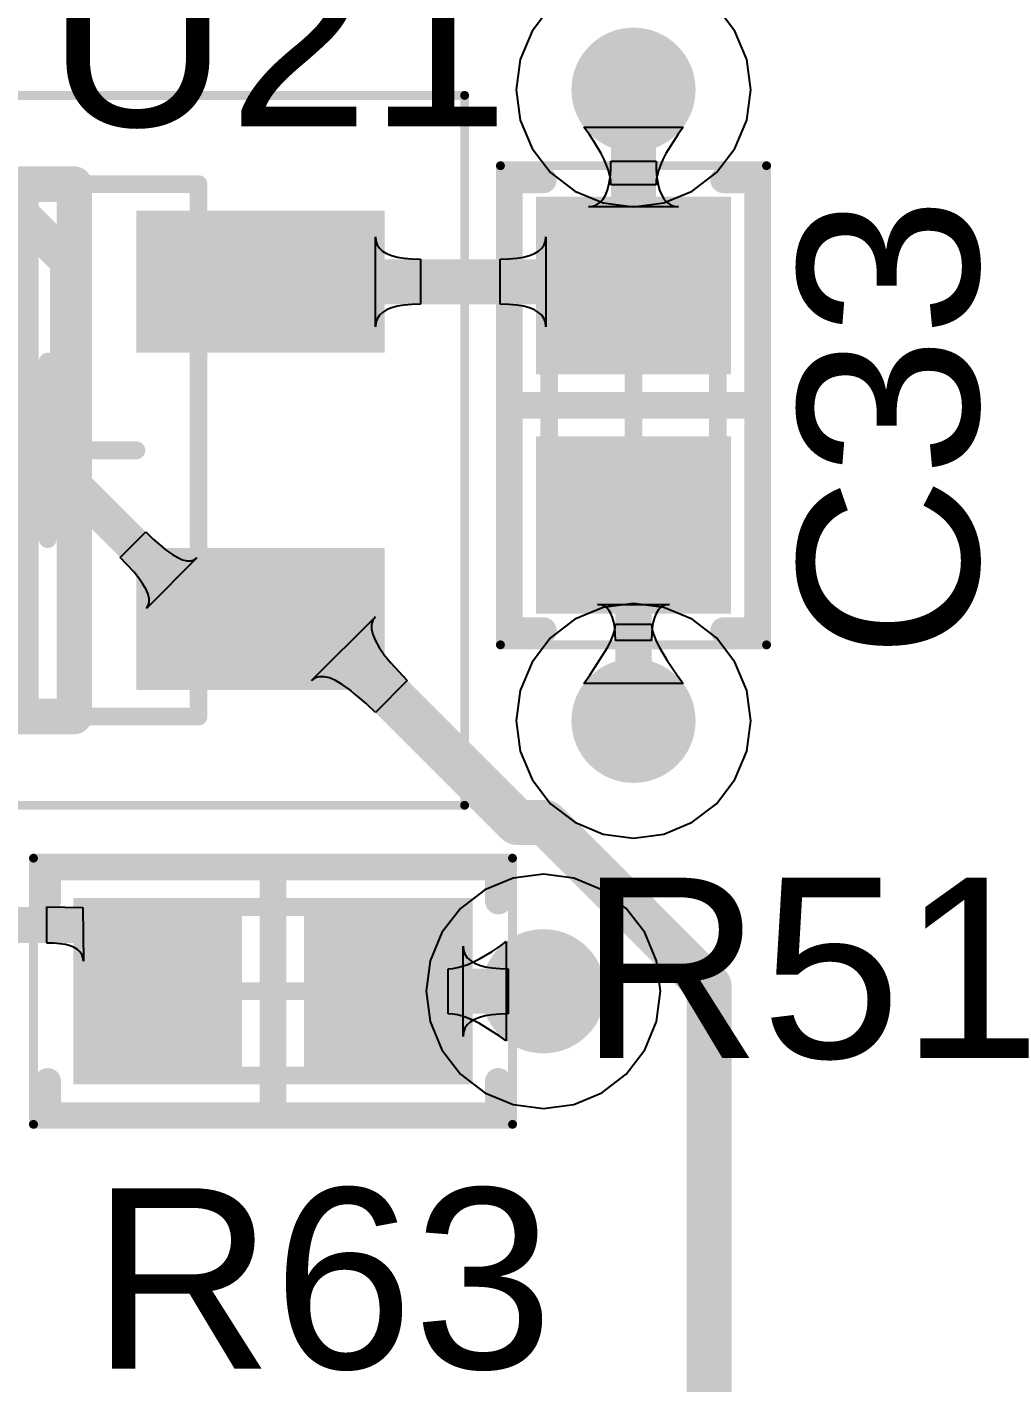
# Model space of a CAD drawing. Header units: inches. Extents: x -0.01 to 3.94, y -0.06 to 4.68.
# Drawn here: x 2.5054 to 2.7222, y 3.3531 to 3.6539 of the extents above; entities that cross this region are included whole.
import ezdxf

# ---------------------------------------------------------------- set-up
doc = ezdxf.new("R2010")
doc.units = ezdxf.units.IN
doc.header["$MEASUREMENT"] = 0
for name, color, linetype in [('Bottom Layer', 5, 'Continuous'), ('Int1 -GND)', 16, 'Continuous'), ('Int2 -PWR)', 76, 'Continuous'), ('Top 3D Body', 56, 'Continuous'), ('Top Courtyard', 56, 'Continuous'), ('Top Layer', 1, 'Continuous'), ('Top Overlay', 2, 'Continuous'), ('Top Paste', 8, 'Continuous'), ('Top Solder', 216, 'Continuous'), ('Via Holes', 16, 'Continuous')]:
    doc.layers.add(name, color=color, linetype=linetype)
doc.styles.add('Arial', font='', dxfattribs={"height": 0.2})
doc.styles.get('Arial').set_extended_font_data('Arial')

# ---------------------------------------------------------------- blocks, each defined once
blk = doc.blocks.new('A3DDA0BC_073E_4B18_9613_F713A7EC1E27_443')
at = {"layer": 'Top Layer'}
for points in [[(-0.07283465, 0.02362255), (-0.07283465, 0.05118165), (-0.02165355, 0.05118165), (-0.02165355, 0.02362255)], [(0.02165335, 0.02362255), (0.02165335, 0.05118165), (0.07283445, 0.05118165), (0.07283445, 0.02362255)], [(-0.07283465, -0.01377945), (-0.07283465, 0.01377965), (-0.02165355, 0.01377965), (-0.02165355, -0.01377945)], [(-0.07283465, -0.05118145), (-0.07283465, -0.02362235), (-0.02165355, -0.02362235), (-0.02165355, -0.05118145)], [(0.02165335, -0.05118145), (0.02165335, -0.02362235), (0.07283445, -0.02362235), (0.07283445, -0.05118145)]]:
    blk.add_hatch(color=1, dxfattribs=at).paths.add_polyline_path(points)
at = {"layer": 'Top Paste'}
for points in [[(-0.07283465, 0.02362255), (-0.07283465, 0.05118165), (-0.02165355, 0.05118165), (-0.02165355, 0.02362255)], [(0.02165335, 0.02362255), (0.02165335, 0.05118165), (0.07283445, 0.05118165), (0.07283445, 0.02362255)], [(-0.07283465, -0.01377945), (-0.07283465, 0.01377965), (-0.02165355, 0.01377965), (-0.02165355, -0.01377945)], [(-0.07283465, -0.05118145), (-0.07283465, -0.02362235), (-0.02165355, -0.02362235), (-0.02165355, -0.05118145)], [(0.02165335, -0.05118145), (0.02165335, -0.02362235), (0.07283445, -0.02362235), (0.07283445, -0.05118145)]]:
    blk.add_hatch(color=8, dxfattribs=at).paths.add_polyline_path(points)
at = {"layer": 'Top Solder'}
for points in [[(-0.07480315, 0.02165405), (-0.07480315, 0.05315015), (-0.01968505, 0.05315015), (-0.01968505, 0.02165405)], [(0.01968485, 0.02165405), (0.01968485, 0.05315015), (0.07480295, 0.05315015), (0.07480295, 0.02165405)], [(-0.07480315, -0.01574795), (-0.07480315, 0.01574815), (-0.01968505, 0.01574815), (-0.01968505, -0.01574795)], [(-0.07480315, -0.05314995), (-0.07480315, -0.02165385), (-0.01968505, -0.02165385), (-0.01968505, -0.05314995)], [(0.01968485, -0.05314995), (0.01968485, -0.02165385), (0.07480295, -0.02165385), (0.07480295, -0.05314995)]]:
    blk.add_hatch(color=216, dxfattribs=at).paths.add_polyline_path(points)
at = {"layer": 'Top 3D Body'}
for points in [[(-0.0334641, -0.0590559, 0.003937, 0.003937, 0), (-0.0334641, 0.0590561, 0.003937, 0.003937, 0)], [(-0.0334641, 0.0590561, 0.003937, 0.003937, 0), (0.0334639, 0.0590561, 0.003937, 0.003937, 0)], [(0.0334639, -0.0590559, 0.003937, 0.003937, 0), (0.0334639, 0.0590561, 0.003937, 0.003937, 0)], [(-0.0334641, -0.0590559, 0.003937, 0.003937, 0), (0.0334639, -0.0590559, 0.003937, 0.003937, 0)]]:
    blk.add_lwpolyline(points, format="xyseb", dxfattribs=at)
for points in [[(-0.0344483, 0.0590561, 0.0019685, 0.0019685, 1), (-0.0324799, 0.0590561, 0.0019685, 0.0019685, 1)], [(-0.0344483, 0.0590561, 0.0019685, 0.0019685, 1), (-0.0324799, 0.0590561, 0.0019685, 0.0019685, 1)], [(0.0324797, 0.0590561, 0.0019685, 0.0019685, 1), (0.0344481, 0.0590561, 0.0019685, 0.0019685, 1)], [(0.0324797, 0.0590561, 0.0019685, 0.0019685, 1), (0.0344481, 0.0590561, 0.0019685, 0.0019685, 1)], [(-0.0344483, -0.0590559, 0.0019685, 0.0019685, 1), (-0.0324799, -0.0590559, 0.0019685, 0.0019685, 1)], [(-0.0344483, -0.0590559, 0.0019685, 0.0019685, 1), (-0.0324799, -0.0590559, 0.0019685, 0.0019685, 1)], [(0.0324797, -0.0590559, 0.0019685, 0.0019685, 1), (0.0344481, -0.0590559, 0.0019685, 0.0019685, 1)], [(0.0324797, -0.0590559, 0.0019685, 0.0019685, 1), (0.0344481, -0.0590559, 0.0019685, 0.0019685, 1)]]:
    blk.add_lwpolyline(points, format="xyseb", close=True, dxfattribs=at)
at = {"layer": 'Top Courtyard'}
for points in [[(-0.0925201, -0.0787399, 0.0019685, 0.0019685, 0), (-0.0925201, 0.0787401, 0.0019685, 0.0019685, 0)], [(-0.0925201, 0.0787401, 0.0019685, 0.0019685, 0), (0.0925199, 0.0787401, 0.0019685, 0.0019685, 0)], [(0.0925199, -0.0787399, 0.0019685, 0.0019685, 0), (0.0925199, 0.0787401, 0.0019685, 0.0019685, 0)], [(-1e-07, -0.0196859, 0.003937, 0.003937, 0), (-1e-07, 0.0196861, 0.003937, 0.003937, 0)], [(-0.0196841, 1e-07, 0.003937, 0.003937, 0), (0.0196859, 1e-07, 0.003937, 0.003937, 0)], [(-0.0925201, -0.0787399, 0.0019685, 0.0019685, 0), (0.0925199, -0.0787399, 0.0019685, 0.0019685, 0)]]:
    blk.add_lwpolyline(points, format="xyseb", dxfattribs=at)
for points in [[(-0.0930122, 0.0787401, 0.0009842, 0.0009842, 1), (-0.092028, 0.0787401, 0.0009842, 0.0009842, 1)], [(-0.0930122, 0.0787401, 0.0009842, 0.0009842, 1), (-0.092028, 0.0787401, 0.0009842, 0.0009842, 1)], [(0.0920278, 0.0787401, 0.0009842, 0.0009842, 1), (0.093012, 0.0787401, 0.0009842, 0.0009842, 1)], [(0.0920278, 0.0787401, 0.0009842, 0.0009842, 1), (0.093012, 0.0787401, 0.0009842, 0.0009842, 1)], [(-0.0009843, 0.0196861, 0.0019685, 0.0019685, 1), (0.0009841, 0.0196861, 0.0019685, 0.0019685, 1)], [(-0.0206683, 1e-07, 0.0019685, 0.0019685, 1), (-0.0186999, 1e-07, 0.0019685, 0.0019685, 1)], [(0.0187017, 1e-07, 0.0019685, 0.0019685, 1), (0.0206701, 1e-07, 0.0019685, 0.0019685, 1)], [(-0.0009843, -0.0196859, 0.0019685, 0.0019685, 1), (0.0009841, -0.0196859, 0.0019685, 0.0019685, 1)], [(-0.0930122, -0.0787399, 0.0009842, 0.0009842, 1), (-0.092028, -0.0787399, 0.0009842, 0.0009842, 1)], [(-0.0930122, -0.0787399, 0.0009842, 0.0009842, 1), (-0.092028, -0.0787399, 0.0009842, 0.0009842, 1)], [(0.0920278, -0.0787399, 0.0009842, 0.0009842, 1), (0.093012, -0.0787399, 0.0009842, 0.0009842, 1)], [(0.0920278, -0.0787399, 0.0009842, 0.0009842, 1), (0.093012, -0.0787399, 0.0009842, 0.0009842, 1)]]:
    blk.add_lwpolyline(points, format="xyseb", close=True, dxfattribs=at)
at = {"layer": 'Top Overlay'}
for points in [[(-0.0423228, 0.0728347, 0.0098425, 0.0098425, 1), (-0.0521654, 0.0728347, 0.0098425, 0.0098425, 1)], [(-0.054626, 0.0728347, 0.0049212, 0.0049212, 1), (-0.0497048, 0.0728347, 0.0049212, 0.0049212, 1)], [(-0.0447834, 0.0728347, 0.0049212, 0.0049212, 1), (-0.0398622, 0.0728347, 0.0049212, 0.0049212, 1)], [(-0.0078746, 0.0590561, 0.003937, 0.003937, 1), (-0.0039376, 0.0590561, 0.003937, 0.003937, 1)], [(-0.0078746, 0.0590561, 0.003937, 0.003937, 1), (-0.0039376, 0.0590561, 0.003937, 0.003937, 1)], [(0.0039374, 0.0590561, 0.003937, 0.003937, 1), (0.0078744, 0.0590561, 0.003937, 0.003937, 1)], [(0.0039374, 0.0590561, 0.003937, 0.003937, 1), (0.0078744, 0.0590561, 0.003937, 0.003937, 1)], [(-0.0078746, -0.0590559, 0.003937, 0.003937, 1), (-0.0039376, -0.0590559, 0.003937, 0.003937, 1)], [(-0.0078746, -0.0590559, 0.003937, 0.003937, 1), (-0.0039376, -0.0590559, 0.003937, 0.003937, 1)], [(0.0039374, -0.0590559, 0.003937, 0.003937, 1), (0.0078744, -0.0590559, 0.003937, 0.003937, 1)], [(0.0039374, -0.0590559, 0.003937, 0.003937, 1), (0.0078744, -0.0590559, 0.003937, 0.003937, 1)]]:
    blk.add_lwpolyline(points, format="xyseb", close=True, dxfattribs=at)
for points in [[(-0.0059061, 0.0590561, 0.007874, 0.007874, 0), (0.0059059, 0.0590561, 0.007874, 0.007874, 0)], [(-0.0059061, -0.0590559, 0.007874, 0.007874, 0), (-0.0059061, 0.0590561, 0.007874, 0.007874, 0)], [(0.0059059, -0.0590559, 0.007874, 0.007874, 0), (0.0059059, 0.0590561, 0.007874, 0.007874, 0)], [(-0.0059061, -0.0590559, 0.007874, 0.007874, 0), (0.0059059, -0.0590559, 0.007874, 0.007874, 0)]]:
    blk.add_lwpolyline(points, format="xyseb", dxfattribs=at)
blk = doc.blocks.new('RES_0603_1608_503')
at = {"layer": 'Top Layer'}
for points in [[(-0.0423224, -0.0187007), (-0.0423224, 0.0187009), (-0.008857800000000002, 0.0187009), (-0.008857799999999997, -0.0187007)], [(0.008857600000000004, -0.0187007), (0.008857599999999997, 0.0187009), (0.0423222, 0.0187009), (0.0423222, -0.0187007)]]:
    blk.add_hatch(color=1, dxfattribs=at).paths.add_polyline_path(points)
at = {"layer": 'Top Paste'}
for points in [[(-0.0423224, -0.0187007), (-0.0423224, 0.0187009), (-0.008857800000000002, 0.0187009), (-0.008857799999999997, -0.0187007)], [(0.008857600000000004, -0.0187007), (0.008857599999999997, 0.0187009), (0.0423222, 0.0187009), (0.0423222, -0.0187007)]]:
    blk.add_hatch(color=8, dxfattribs=at).paths.add_polyline_path(points)
at = {"layer": 'Top Solder'}
for points in [[(-0.0442909, -0.0206692), (-0.0442909, 0.0206694), (-0.006889300000000003, 0.0206694), (-0.006889299999999998, -0.0206692)], [(0.006889100000000003, -0.0206692), (0.006889099999999997, 0.0206694), (0.0442907, 0.0206694), (0.0442907, -0.0206692)]]:
    blk.add_hatch(color=216, dxfattribs=at).paths.add_polyline_path(points)
at = {"layer": 'Top 3D Body'}
for points in [[(-0.0344481, 0.0187001, 0.003937, 0.003937, 0), (0.0344479, 0.0187001, 0.003937, 0.003937, 0)], [(-0.0344481, -0.0186999, 0.003937, 0.003937, 0), (-0.0344481, 0.0187001, 0.003937, 0.003937, 0)], [(0.0344479, -0.0186999, 0.003937, 0.003937, 0), (0.0344479, 0.0187001, 0.003937, 0.003937, 0)], [(-0.0344481, -0.0186999, 0.003937, 0.003937, 0), (0.0344479, -0.0186999, 0.003937, 0.003937, 0)]]:
    blk.add_lwpolyline(points, format="xyseb", dxfattribs=at)
for points in [[(-0.0354323, 0.0187001, 0.0019685, 0.0019685, 1), (-0.0334639, 0.0187001, 0.0019685, 0.0019685, 1)], [(-0.0354323, 0.0187001, 0.0019685, 0.0019685, 1), (-0.0334639, 0.0187001, 0.0019685, 0.0019685, 1)], [(0.0334637, 0.0187001, 0.0019685, 0.0019685, 1), (0.0354321, 0.0187001, 0.0019685, 0.0019685, 1)], [(0.0334637, 0.0187001, 0.0019685, 0.0019685, 1), (0.0354321, 0.0187001, 0.0019685, 0.0019685, 1)], [(-0.0354323, -0.0186999, 0.0019685, 0.0019685, 1), (-0.0334639, -0.0186999, 0.0019685, 0.0019685, 1)], [(-0.0354323, -0.0186999, 0.0019685, 0.0019685, 1), (-0.0334639, -0.0186999, 0.0019685, 0.0019685, 1)], [(0.0334637, -0.0186999, 0.0019685, 0.0019685, 1), (0.0354321, -0.0186999, 0.0019685, 0.0019685, 1)], [(0.0334637, -0.0186999, 0.0019685, 0.0019685, 1), (0.0354321, -0.0186999, 0.0019685, 0.0019685, 1)]]:
    blk.add_lwpolyline(points, format="xyseb", close=True, dxfattribs=at)
at = {"layer": 'Top Courtyard'}
for points in [[(-0.0531501, 0.0295281, 0.0019685, 0.0019685, 0), (0.0531499, 0.0295281, 0.0019685, 0.0019685, 0)], [(-0.0531501, -0.0295279, 0.0019685, 0.0019685, 0), (-0.0531501, 0.0295281, 0.0019685, 0.0019685, 0)], [(0.0531499, -0.0295279, 0.0019685, 0.0019685, 0), (0.0531499, 0.0295281, 0.0019685, 0.0019685, 0)], [(-1e-07, -0.0186999, 0.003937, 0.003937, 0), (-1e-07, 0.0187001, 0.003937, 0.003937, 0)], [(-0.0187001, 1e-07, 0.003937, 0.003937, 0), (0.0186999, 1e-07, 0.003937, 0.003937, 0)], [(-0.0531501, -0.0295279, 0.0019685, 0.0019685, 0), (0.0531499, -0.0295279, 0.0019685, 0.0019685, 0)]]:
    blk.add_lwpolyline(points, format="xyseb", dxfattribs=at)
for points in [[(-0.0536422, 0.0295281, 0.0009842, 0.0009842, 1), (-0.052658, 0.0295281, 0.0009842, 0.0009842, 1)], [(-0.0536422, 0.0295281, 0.0009842, 0.0009842, 1), (-0.052658, 0.0295281, 0.0009842, 0.0009842, 1)], [(0.0526578, 0.0295281, 0.0009842, 0.0009842, 1), (0.053642, 0.0295281, 0.0009842, 0.0009842, 1)], [(0.0526578, 0.0295281, 0.0009842, 0.0009842, 1), (0.053642, 0.0295281, 0.0009842, 0.0009842, 1)], [(-0.0009843, 0.0187001, 0.0019685, 0.0019685, 1), (0.0009841, 0.0187001, 0.0019685, 0.0019685, 1)], [(-0.0196843, 1e-07, 0.0019685, 0.0019685, 1), (-0.0177159, 1e-07, 0.0019685, 0.0019685, 1)], [(0.0177157, 1e-07, 0.0019685, 0.0019685, 1), (0.0196841, 1e-07, 0.0019685, 0.0019685, 1)], [(-0.0009843, -0.0186999, 0.0019685, 0.0019685, 1), (0.0009841, -0.0186999, 0.0019685, 0.0019685, 1)], [(-0.0536422, -0.0295279, 0.0009842, 0.0009842, 1), (-0.052658, -0.0295279, 0.0009842, 0.0009842, 1)], [(-0.0536422, -0.0295279, 0.0009842, 0.0009842, 1), (-0.052658, -0.0295279, 0.0009842, 0.0009842, 1)], [(0.0526578, -0.0295279, 0.0009842, 0.0009842, 1), (0.053642, -0.0295279, 0.0009842, 0.0009842, 1)], [(0.0526578, -0.0295279, 0.0009842, 0.0009842, 1), (0.053642, -0.0295279, 0.0009842, 0.0009842, 1)]]:
    blk.add_lwpolyline(points, format="xyseb", close=True, dxfattribs=at)
at = {"layer": 'Top Overlay'}
for points in [[(-0.0500001, 0.0275601, 0.0059055, 0.0059055, 0), (0.0499999, 0.0275601, 0.0059055, 0.0059055, 0)], [(-0.0500001, 0.0200001, 0.0059055, 0.0059055, 0), (-0.0500001, 0.0275601, 0.0059055, 0.0059055, 0)], [(-1e-07, -0.0275599, 0.0059055, 0.0059055, 0), (-1e-07, 0.0275601, 0.0059055, 0.0059055, 0)], [(0.0499999, 0.0200001, 0.0059055, 0.0059055, 0), (0.0499999, 0.0275601, 0.0059055, 0.0059055, 0)], [(-0.0500001, -0.0275599, 0.0059055, 0.0059055, 0), (-0.0500001, -0.0199999, 0.0059055, 0.0059055, 0)], [(0.0499999, -0.0275599, 0.0059055, 0.0059055, 0), (0.0499999, -0.0199999, 0.0059055, 0.0059055, 0)], [(-0.0500001, -0.0275599, 0.0059055, 0.0059055, 0), (0.0499999, -0.0275599, 0.0059055, 0.0059055, 0)]]:
    blk.add_lwpolyline(points, format="xyseb", dxfattribs=at)
for points in [[(-0.0514765, 0.0275601, 0.0029527, 0.0029527, 1), (-0.0485237, 0.0275601, 0.0029527, 0.0029527, 1)], [(-0.0514765, 0.0275601, 0.0029527, 0.0029527, 1), (-0.0485237, 0.0275601, 0.0029527, 0.0029527, 1)], [(-0.0014765, 0.0275601, 0.0029527, 0.0029527, 1), (0.0014763, 0.0275601, 0.0029527, 0.0029527, 1)], [(0.0485235, 0.0275601, 0.0029527, 0.0029527, 1), (0.0514763, 0.0275601, 0.0029527, 0.0029527, 1)], [(0.0485235, 0.0275601, 0.0029527, 0.0029527, 1), (0.0514763, 0.0275601, 0.0029527, 0.0029527, 1)], [(-0.0514765, 0.0200001, 0.0029527, 0.0029527, 1), (-0.0485237, 0.0200001, 0.0029527, 0.0029527, 1)], [(0.0485235, 0.0200001, 0.0029527, 0.0029527, 1), (0.0514763, 0.0200001, 0.0029527, 0.0029527, 1)], [(-0.0514765, -0.0199999, 0.0029527, 0.0029527, 1), (-0.0485237, -0.0199999, 0.0029527, 0.0029527, 1)], [(0.0485235, -0.0199999, 0.0029527, 0.0029527, 1), (0.0514763, -0.0199999, 0.0029527, 0.0029527, 1)], [(-0.0514765, -0.0275599, 0.0029527, 0.0029527, 1), (-0.0485237, -0.0275599, 0.0029527, 0.0029527, 1)], [(-0.0514765, -0.0275599, 0.0029527, 0.0029527, 1), (-0.0485237, -0.0275599, 0.0029527, 0.0029527, 1)], [(-0.0014765, -0.0275599, 0.0029527, 0.0029527, 1), (0.0014763, -0.0275599, 0.0029527, 0.0029527, 1)], [(0.0485235, -0.0275599, 0.0029527, 0.0029527, 1), (0.0514763, -0.0275599, 0.0029527, 0.0029527, 1)], [(0.0485235, -0.0275599, 0.0029527, 0.0029527, 1), (0.0514763, -0.0275599, 0.0029527, 0.0029527, 1)]]:
    blk.add_lwpolyline(points, format="xyseb", close=True, dxfattribs=at)
blk = doc.blocks.new('CAP_0603_1608_598')
at = {"layer": 'Top Layer'}
for points in [[(-0.04429065, -0.01968515), (-0.04429065, 0.01968495), (-0.008857550000000002, 0.01968495), (-0.008857549999999997, -0.01968515)], [(0.008857350000000003, -0.01968515), (0.008857349999999996, 0.01968495), (0.04429045, 0.01968495), (0.04429045, -0.01968515)]]:
    blk.add_hatch(color=1, dxfattribs=at).paths.add_polyline_path(points)
at = {"layer": 'Top Paste'}
for points in [[(-0.04429065, -0.01968515), (-0.04429065, 0.01968495), (-0.008857550000000002, 0.01968495), (-0.008857549999999997, -0.01968515)], [(0.008857350000000003, -0.01968515), (0.008857349999999996, 0.01968495), (0.04429045, 0.01968495), (0.04429045, -0.01968515)]]:
    blk.add_hatch(color=8, dxfattribs=at).paths.add_polyline_path(points)
at = {"layer": 'Top Solder'}
for points in [[(-0.04625915, -0.02165365), (-0.04625915, 0.02165345), (-0.006889050000000003, 0.02165345), (-0.006889049999999997, -0.02165365)], [(0.006888850000000003, -0.02165365), (0.006888849999999997, 0.02165345), (0.04625895, 0.02165345), (0.04625895, -0.02165365)]]:
    blk.add_hatch(color=216, dxfattribs=at).paths.add_polyline_path(points)
at = {"layer": 'Top 3D Body'}
for points in [[(0.0344479, 0.0186999, 0.003937, 0.003937, 0), (-0.0344481, 0.0186999, 0.003937, 0.003937, 0)], [(-0.0344481, -0.0187001, 0.003937, 0.003937, 0), (-0.0344481, 0.0186999, 0.003937, 0.003937, 0)], [(0.0344479, -0.0187001, 0.003937, 0.003937, 0), (0.0344479, 0.0186999, 0.003937, 0.003937, 0)], [(0.0344479, -0.0187001, 0.003937, 0.003937, 0), (-0.0344481, -0.0187001, 0.003937, 0.003937, 0)]]:
    blk.add_lwpolyline(points, format="xyseb", dxfattribs=at)
for points in [[(-0.0354323, 0.0186999, 0.0019685, 0.0019685, 1), (-0.0334639, 0.0186999, 0.0019685, 0.0019685, 1)], [(-0.0354323, 0.0186999, 0.0019685, 0.0019685, 1), (-0.0334639, 0.0186999, 0.0019685, 0.0019685, 1)], [(0.0334637, 0.0186999, 0.0019685, 0.0019685, 1), (0.0354321, 0.0186999, 0.0019685, 0.0019685, 1)], [(0.0334637, 0.0186999, 0.0019685, 0.0019685, 1), (0.0354321, 0.0186999, 0.0019685, 0.0019685, 1)], [(-0.0354323, -0.0187001, 0.0019685, 0.0019685, 1), (-0.0334639, -0.0187001, 0.0019685, 0.0019685, 1)], [(-0.0354323, -0.0187001, 0.0019685, 0.0019685, 1), (-0.0334639, -0.0187001, 0.0019685, 0.0019685, 1)], [(0.0334637, -0.0187001, 0.0019685, 0.0019685, 1), (0.0354321, -0.0187001, 0.0019685, 0.0019685, 1)], [(0.0334637, -0.0187001, 0.0019685, 0.0019685, 1), (0.0354321, -0.0187001, 0.0019685, 0.0019685, 1)]]:
    blk.add_lwpolyline(points, format="xyseb", close=True, dxfattribs=at)
at = {"layer": 'Top Courtyard'}
for points in [[(0.0531499, 0.0295279, 0.0019685, 0.0019685, 0), (-0.0531501, 0.0295279, 0.0019685, 0.0019685, 0)], [(-0.0531501, -0.0295281, 0.0019685, 0.0019685, 0), (-0.0531501, 0.0295279, 0.0019685, 0.0019685, 0)], [(0.0531499, -0.0295281, 0.0019685, 0.0019685, 0), (0.0531499, 0.0295279, 0.0019685, 0.0019685, 0)], [(-1e-07, -0.0187001, 0.003937, 0.003937, 0), (-1e-07, 0.0186999, 0.003937, 0.003937, 0)], [(0.0186999, -1e-07, 0.003937, 0.003937, 0), (-0.0187001, -1e-07, 0.003937, 0.003937, 0)], [(0.0531499, -0.0295281, 0.0019685, 0.0019685, 0), (-0.0531501, -0.0295281, 0.0019685, 0.0019685, 0)]]:
    blk.add_lwpolyline(points, format="xyseb", dxfattribs=at)
for points in [[(-0.0536422, 0.0295279, 0.0009842, 0.0009842, 1), (-0.052658, 0.0295279, 0.0009842, 0.0009842, 1)], [(-0.0536422, 0.0295279, 0.0009842, 0.0009842, 1), (-0.052658, 0.0295279, 0.0009842, 0.0009842, 1)], [(0.0526578, 0.0295279, 0.0009842, 0.0009842, 1), (0.053642, 0.0295279, 0.0009842, 0.0009842, 1)], [(0.0526578, 0.0295279, 0.0009842, 0.0009842, 1), (0.053642, 0.0295279, 0.0009842, 0.0009842, 1)], [(-0.0009843, 0.0186999, 0.0019685, 0.0019685, 1), (0.0009841, 0.0186999, 0.0019685, 0.0019685, 1)], [(-0.0196843, -1e-07, 0.0019685, 0.0019685, 1), (-0.0177159, -1e-07, 0.0019685, 0.0019685, 1)], [(0.0177157, -1e-07, 0.0019685, 0.0019685, 1), (0.0196841, -1e-07, 0.0019685, 0.0019685, 1)], [(-0.0009843, -0.0187001, 0.0019685, 0.0019685, 1), (0.0009841, -0.0187001, 0.0019685, 0.0019685, 1)], [(-0.0536422, -0.0295281, 0.0009842, 0.0009842, 1), (-0.052658, -0.0295281, 0.0009842, 0.0009842, 1)], [(-0.0536422, -0.0295281, 0.0009842, 0.0009842, 1), (-0.052658, -0.0295281, 0.0009842, 0.0009842, 1)], [(0.0526578, -0.0295281, 0.0009842, 0.0009842, 1), (0.053642, -0.0295281, 0.0009842, 0.0009842, 1)], [(0.0526578, -0.0295281, 0.0009842, 0.0009842, 1), (0.053642, -0.0295281, 0.0009842, 0.0009842, 1)]]:
    blk.add_lwpolyline(points, format="xyseb", close=True, dxfattribs=at)
at = {"layer": 'Top Overlay'}
for points in [[(-0.0500001, 0.0199999, 0.0059055, 0.0059055, 0), (-0.0500001, 0.0275599, 0.0059055, 0.0059055, 0)], [(0.0499999, 0.0275599, 0.0059055, 0.0059055, 0), (-0.0500001, 0.0275599, 0.0059055, 0.0059055, 0)], [(-1e-07, -0.0275581, 0.0059055, 0.0059055, 0), (-1e-07, 0.0275599, 0.0059055, 0.0059055, 0)], [(0.0499999, 0.0199999, 0.0059055, 0.0059055, 0), (0.0499999, 0.0275599, 0.0059055, 0.0059055, 0)], [(-0.0500001, -0.0275581, 0.0059055, 0.0059055, 0), (-0.0500001, -0.0200001, 0.0059055, 0.0059055, 0)], [(0.0499999, -0.0275581, 0.0059055, 0.0059055, 0), (0.0499999, -0.0200001, 0.0059055, 0.0059055, 0)], [(0.0499999, -0.0275581, 0.0059055, 0.0059055, 0), (-0.0500001, -0.0275581, 0.0059055, 0.0059055, 0)]]:
    blk.add_lwpolyline(points, format="xyseb", dxfattribs=at)
for points in [[(-0.0514765, 0.0275599, 0.0029527, 0.0029527, 1), (-0.0485237, 0.0275599, 0.0029527, 0.0029527, 1)], [(-0.0514765, 0.0275599, 0.0029527, 0.0029527, 1), (-0.0485237, 0.0275599, 0.0029527, 0.0029527, 1)], [(-0.0014765, 0.0275599, 0.0029527, 0.0029527, 1), (0.0014763, 0.0275599, 0.0029527, 0.0029527, 1)], [(0.0485235, 0.0275599, 0.0029527, 0.0029527, 1), (0.0514763, 0.0275599, 0.0029527, 0.0029527, 1)], [(0.0485235, 0.0275599, 0.0029527, 0.0029527, 1), (0.0514763, 0.0275599, 0.0029527, 0.0029527, 1)], [(-0.0514765, 0.0199999, 0.0029527, 0.0029527, 1), (-0.0485237, 0.0199999, 0.0029527, 0.0029527, 1)], [(0.0485235, 0.0199999, 0.0029527, 0.0029527, 1), (0.0514763, 0.0199999, 0.0029527, 0.0029527, 1)], [(-0.0514765, -0.0200001, 0.0029527, 0.0029527, 1), (-0.0485237, -0.0200001, 0.0029527, 0.0029527, 1)], [(0.0485235, -0.0200001, 0.0029527, 0.0029527, 1), (0.0514763, -0.0200001, 0.0029527, 0.0029527, 1)], [(-0.0514765, -0.0275581, 0.0029527, 0.0029527, 1), (-0.0485237, -0.0275581, 0.0029527, 0.0029527, 1)], [(-0.0514765, -0.0275581, 0.0029527, 0.0029527, 1), (-0.0485237, -0.0275581, 0.0029527, 0.0029527, 1)], [(-0.0014765, -0.0275581, 0.0029527, 0.0029527, 1), (0.0014763, -0.0275581, 0.0029527, 0.0029527, 1)], [(0.0485235, -0.0275581, 0.0029527, 0.0029527, 1), (0.0514763, -0.0275581, 0.0029527, 0.0029527, 1)], [(0.0485235, -0.0275581, 0.0029527, 0.0029527, 1), (0.0514763, -0.0275581, 0.0029527, 0.0029527, 1)]]:
    blk.add_lwpolyline(points, format="xyseb", close=True, dxfattribs=at)

msp = doc.modelspace()

# ---------------------------------------------------------------- hatches: boundary and pattern name
at = {"layer": 'Bottom Layer'}
h = msp.add_hatch(color=5, dxfattribs=at)
edge = h.paths.add_edge_path()
edge.add_arc((2.64, 3.64), 0.0137795, 0, 360)
h = msp.add_hatch(color=5, dxfattribs=at)
edge = h.paths.add_edge_path()
edge.add_arc((2.6399999, 3.5000001), 0.0137795, 0, 360)
h = msp.add_hatch(color=5, dxfattribs=at)
edge = h.paths.add_edge_path()
edge.add_arc((2.6199999, 3.4400001), 0.0137795, 0, 360)
at = {"layer": 'Int1 -GND)'}
h = msp.add_hatch(color=7, dxfattribs=at)
edge = h.paths.add_edge_path()
edge.add_arc((2.64, 3.64), 0.0137795, 0, 360)
h = msp.add_hatch(color=7, dxfattribs=at)
edge = h.paths.add_edge_path()
edge.add_arc((2.6399999, 3.5000001), 0.0137795, 0, 360)
h = msp.add_hatch(color=7, dxfattribs=at)
edge = h.paths.add_edge_path()
edge.add_arc((2.6199999, 3.4400001), 0.0137795, 0, 360)
at = {"layer": 'Int2 -PWR)'}
h = msp.add_hatch(color=7, dxfattribs=at)
edge = h.paths.add_edge_path()
edge.add_arc((2.64, 3.64), 0.0137795, 0, 360)
h = msp.add_hatch(color=7, dxfattribs=at)
edge = h.paths.add_edge_path()
edge.add_arc((2.6399999, 3.5000001), 0.0137795, 0, 360)
h = msp.add_hatch(color=7, dxfattribs=at)
edge = h.paths.add_edge_path()
edge.add_arc((2.6199999, 3.4400001), 0.0137795, 0, 360)
at = {"layer": 'Top Layer'}
h = msp.add_hatch(color=1, dxfattribs=at)
edge = h.paths.add_edge_path()
edge.add_arc((2.64, 3.64), 0.0137795, 0, 360)
h = msp.add_hatch(color=1, dxfattribs=at)
edge = h.paths.add_edge_path()
edge.add_arc((2.6399999, 3.5000001), 0.0137795, 0, 360)
h = msp.add_hatch(color=1, dxfattribs=at)
edge = h.paths.add_edge_path()
edge.add_arc((2.6199999, 3.4400001), 0.0137795, 0, 360)
at = {"layer": 'Via Holes'}
h = msp.add_hatch(color=7, dxfattribs=at)
edge = h.paths.add_edge_path()
edge.add_arc((2.64, 3.64), 0.0068897, 0, 360)
h = msp.add_hatch(color=7, dxfattribs=at)
edge = h.paths.add_edge_path()
edge.add_arc((2.6399999, 3.5000001), 0.0068897, 0, 360)
h = msp.add_hatch(color=7, dxfattribs=at)
edge = h.paths.add_edge_path()
edge.add_arc((2.6199999, 3.4400001), 0.0068897, 0, 360)

# ---------------------------------------------------------------- linework, layer by layer
at = {"layer": 'Int1 -GND)'}
for p, q in [((2.6216138, 3.6583862), (2.6174816, 3.653001)), ((2.6625184, 3.653001), (2.6583862, 3.6583862)), ((2.6174816, 3.653001), (2.614884, 3.6467298)), ((2.665116, 3.6467298), (2.6625184, 3.653001)), ((2.614884, 3.6467298), (2.613998, 3.64)), ((2.666002, 3.64), (2.665116, 3.6467298)), ((2.613998, 3.64), (2.614884, 3.6332702)), ((2.665116, 3.6332702), (2.666002, 3.64)), ((2.614884, 3.6332702), (2.6174816, 3.626999)), ((2.6625184, 3.626999), (2.665116, 3.6332702)), ((2.6174816, 3.626999), (2.6216138, 3.6216138)), ((2.6583862, 3.6216138), (2.6625184, 3.626999)), ((2.6216138, 3.6216138), (2.626999, 3.6174816)), ((2.653001, 3.6174816), (2.6583862, 3.6216138)), ((2.626999, 3.6174816), (2.6332702, 3.614884)), ((2.6467298, 3.614884), (2.653001, 3.6174816)), ((2.6332702, 3.614884), (2.64, 3.613998)), ((2.64, 3.613998), (2.6467298, 3.614884)), ((2.6132701, 3.4651161), (2.6069989, 3.4625185)), ((2.6199999, 3.4660021), (2.6132701, 3.4651161)), ((2.6267297, 3.4651161), (2.6199999, 3.4660021)), ((2.6330009, 3.4625185), (2.6267297, 3.4651161)), ((2.6069989, 3.4625185), (2.6016137, 3.4583863)), ((2.6383861, 3.4583863), (2.6330009, 3.4625185)), ((2.6016137, 3.4583863), (2.5974815, 3.4530011)), ((2.6425183, 3.4530011), (2.6383861, 3.4583863)), ((2.5974815, 3.4530011), (2.5948839, 3.4467299)), ((2.6451159, 3.4467299), (2.6425183, 3.4530011)), ((2.5948839, 3.4467299), (2.5939979, 3.4400001)), ((2.6460019, 3.4400001), (2.6451159, 3.4467299)), ((2.5939979, 3.4400001), (2.5948839, 3.4332703)), ((2.6451159, 3.4332703), (2.6460019, 3.4400001)), ((2.5948839, 3.4332703), (2.5974815, 3.4269991)), ((2.6425183, 3.4269991), (2.6451159, 3.4332703)), ((2.5974815, 3.4269991), (2.6016137, 3.4216139)), ((2.6383861, 3.4216139), (2.6425183, 3.4269991)), ((2.6016137, 3.4216139), (2.6069989, 3.4174817)), ((2.6330009, 3.4174817), (2.6383861, 3.4216139)), ((2.6069989, 3.4174817), (2.6132701, 3.4148841)), ((2.6267297, 3.4148841), (2.6330009, 3.4174817)), ((2.6132701, 3.4148841), (2.6199999, 3.4139981)), ((2.6199999, 3.4139981), (2.6267297, 3.4148841))]:
    msp.add_line(p, q, dxfattribs=at)
at = {"layer": 'Int2 -PWR)'}
for p, q in [((2.6332701, 3.5251161), (2.6269989, 3.5225185)), ((2.6399999, 3.5260021), (2.6332701, 3.5251161)), ((2.6467297, 3.5251161), (2.6399999, 3.5260021)), ((2.6530009, 3.5225185), (2.6467297, 3.5251161)), ((2.6269989, 3.5225185), (2.6216137, 3.5183863)), ((2.6583861, 3.5183863), (2.6530009, 3.5225185)), ((2.6216137, 3.5183863), (2.6174815, 3.5130011)), ((2.6625183, 3.5130011), (2.6583861, 3.5183863)), ((2.6174815, 3.5130011), (2.6148839, 3.5067299)), ((2.6651159, 3.5067299), (2.6625183, 3.5130011)), ((2.6148839, 3.5067299), (2.6139979, 3.5000001)), ((2.6660019, 3.5000001), (2.6651159, 3.5067299)), ((2.6139979, 3.5000001), (2.6148839, 3.4932703)), ((2.6651159, 3.4932703), (2.6660019, 3.5000001)), ((2.6148839, 3.4932703), (2.6174815, 3.4869991)), ((2.6625183, 3.4869991), (2.6651159, 3.4932703)), ((2.6174815, 3.4869991), (2.6216137, 3.4816139)), ((2.6583861, 3.4816139), (2.6625183, 3.4869991)), ((2.6216137, 3.4816139), (2.6269989, 3.4774817)), ((2.6530009, 3.4774817), (2.6583861, 3.4816139)), ((2.6269989, 3.4774817), (2.6332701, 3.4748841)), ((2.6467297, 3.4748841), (2.6530009, 3.4774817)), ((2.6332701, 3.4748841), (2.6399999, 3.4739981)), ((2.6399999, 3.4739981), (2.6467297, 3.4748841))]:
    msp.add_line(p, q, dxfattribs=at)
at = {"layer": 'Top Layer'}
for p, q in [((2.630125, 3.6301545), (2.6289815, 3.6317254)), ((2.6289815, 3.6317254), (2.6510185, 3.6317254)), ((2.6510185, 3.6317254), (2.649875, 3.6301545)), ((2.6311481, 3.6286475), (2.630125, 3.6301545)), ((2.6328333, 3.6258251), (2.6311481, 3.6286475)), ((2.649875, 3.6301545), (2.6471667, 3.6258251)), ((2.6334954, 3.6245098), (2.6328333, 3.6258251)), ((2.634037, 3.6232584), (2.6334954, 3.6245098)), ((2.6465046, 3.6245098), (2.645963, 3.6232584)), ((2.6471667, 3.6258251), (2.6465046, 3.6245098)), ((2.6344583, 3.6220709), (2.634037, 3.6232584)), ((2.6347593, 3.6209473), (2.6344583, 3.6220709)), ((2.6348, 3.6205274), (2.63495, 3.6222478)), ((2.63495, 3.6222478), (2.635, 3.6241706)), ((2.635, 3.6241706), (2.645, 3.6241706)), ((2.645, 3.6241706), (2.64505, 3.6222478)), ((2.64505, 3.6222478), (2.6452, 3.6205274)), ((2.6455417, 3.6220709), (2.6452407, 3.6209473)), ((2.645963, 3.6232584), (2.6455417, 3.6220709)), ((2.6342, 3.6176938), (2.63455, 3.6190094)), ((2.63455, 3.6190094), (2.6348, 3.6205274)), ((2.6349398, 3.6198877), (2.6347593, 3.6209473)), ((2.635, 3.6188919), (2.6349398, 3.6198877)), ((2.645, 3.6188919), (2.635, 3.6188919)), ((2.6450602, 3.6198877), (2.645, 3.6188919)), ((2.6452407, 3.6209473), (2.6450602, 3.6198877)), ((2.6452, 3.6205274), (2.64545, 3.6190094)), ((2.64545, 3.6190094), (2.6458, 3.6176938)), ((2.63255, 3.6149614), (2.6332, 3.6156698)), ((2.6332, 3.6156698), (2.63375, 3.6165806)), ((2.63375, 3.6165806), (2.6342, 3.6176938)), ((2.6458, 3.6176938), (2.64625, 3.6165806)), ((2.64625, 3.6165806), (2.6468, 3.6156698)), ((2.6468, 3.6156698), (2.64745, 3.6149614)), ((2.63, 3.6140506), (2.63095, 3.6141518)), ((2.65, 3.6140506), (2.63, 3.6140506)), ((2.63095, 3.6141518), (2.6318, 3.6144554)), ((2.6318, 3.6144554), (2.63255, 3.6149614)), ((2.64745, 3.6149614), (2.6482, 3.6144554)), ((2.6482, 3.6144554), (2.64905, 3.6141518)), ((2.64905, 3.6141518), (2.65, 3.6140506)), ((2.5827144, 3.5874021), (2.5827144, 3.6074021)), ((2.5827144, 3.6074021), (2.5828144, 3.6064521)), ((2.5828144, 3.6064521), (2.5831144, 3.6056021)), ((2.6201501, 3.6056021), (2.6204537, 3.6064521)), ((2.6204537, 3.6064521), (2.6205549, 3.6074021)), ((2.6205549, 3.6074021), (2.6205549, 3.5874021)), ((2.5831144, 3.6056021), (2.5836144, 3.6048521)), ((2.5836144, 3.6048521), (2.5843144, 3.6042021)), ((2.5843144, 3.6042021), (2.5852144, 3.6036521)), ((2.5852144, 3.6036521), (2.5863144, 3.6032021)), ((2.6169117, 3.6032021), (2.6180249, 3.6036521)), ((2.6180249, 3.6036521), (2.6189357, 3.6042021)), ((2.6189357, 3.6042021), (2.6196441, 3.6048521)), ((2.6196441, 3.6048521), (2.6201501, 3.6056021)), ((2.5863144, 3.6032021), (2.5876144, 3.6028521)), ((2.5876144, 3.6028521), (2.5891144, 3.6026021)), ((2.5891144, 3.6026021), (2.5908144, 3.6024521)), ((2.5908144, 3.6024521), (2.5927144, 3.6024021)), ((2.5927144, 3.6024021), (2.5927144, 3.5924021)), ((2.6104349, 3.6024021), (2.6123577, 3.6024521)), ((2.6104349, 3.5924021), (2.6104349, 3.6024021)), ((2.6123577, 3.6024521), (2.6140781, 3.6026021)), ((2.6140781, 3.6026021), (2.6155961, 3.6028521)), ((2.6155961, 3.6028521), (2.6169117, 3.6032021)), ((2.5863144, 3.5916021), (2.5852144, 3.5911521)), ((2.5876144, 3.5919521), (2.5863144, 3.5916021)), ((2.5891144, 3.5922021), (2.5876144, 3.5919521)), ((2.5908144, 3.5923521), (2.5891144, 3.5922021)), ((2.5927144, 3.5924021), (2.5908144, 3.5923521)), ((2.6123577, 3.5923521), (2.6104349, 3.5924021)), ((2.6140781, 3.5922021), (2.6123577, 3.5923521)), ((2.6155961, 3.5919521), (2.6140781, 3.5922021)), ((2.6169117, 3.5916021), (2.6155961, 3.5919521)), ((2.6180249, 3.5911521), (2.6169117, 3.5916021)), ((2.5828144, 3.5883521), (2.5827144, 3.5874021)), ((2.5831144, 3.5892021), (2.5828144, 3.5883521)), ((2.5836144, 3.5899521), (2.5831144, 3.5892021)), ((2.5843144, 3.5906021), (2.5836144, 3.5899521)), ((2.5852144, 3.5911521), (2.5843144, 3.5906021)), ((2.6189357, 3.5906021), (2.6180249, 3.5911521)), ((2.6196441, 3.5899521), (2.6189357, 3.5906021)), ((2.6201501, 3.5892021), (2.6196441, 3.5899521)), ((2.6204537, 3.5883521), (2.6201501, 3.5892021)), ((2.6205549, 3.5874021), (2.6204537, 3.5883521)), ((2.5261165, 3.5362576), (2.5317734, 3.5419145)), ((2.5317734, 3.5419145), (2.5334247, 3.5403185)), ((2.5334247, 3.5403185), (2.5363807, 3.5378055)), ((2.5363807, 3.5378055), (2.5376853, 3.5368884)), ((2.5290821, 3.5330706), (2.5261165, 3.5362576)), ((2.5430871, 3.5361376), (2.5318934, 3.5249439)), ((2.5376853, 3.5368884), (2.5388745, 3.5361976)), ((2.5388745, 3.5361976), (2.5399481, 3.5357331)), ((2.5399481, 3.5357331), (2.5409061, 3.5354948)), ((2.5409061, 3.5354948), (2.5417487, 3.5354828)), ((2.5417487, 3.5354828), (2.5424757, 3.5356971)), ((2.5424757, 3.5356971), (2.5430871, 3.5361376)), ((2.5302255, 3.5316503), (2.5290821, 3.5330706)), ((2.5311426, 3.5303457), (2.5302255, 3.5316503)), ((2.5318334, 3.5291565), (2.5311426, 3.5303457)), ((2.5322979, 3.5280829), (2.5318334, 3.5291565)), ((2.5325362, 3.5271249), (2.5322979, 3.5280829)), ((2.5318934, 3.5249439), (2.5323339, 3.5255553)), ((2.5323339, 3.5255553), (2.5325482, 3.5262823)), ((2.5325482, 3.5262823), (2.5325362, 3.5271249)), ((2.6327599, 3.5257496), (2.6319999, 3.5258296)), ((2.6319999, 3.5258296), (2.6479999, 3.5258296)), ((2.6334399, 3.5255096), (2.6327599, 3.5257496)), ((2.6340399, 3.5251096), (2.6334399, 3.5255096)), ((2.6345599, 3.5245496), (2.6340399, 3.5251096)), ((2.6459599, 3.5251096), (2.6454399, 3.5245496)), ((2.6465599, 3.5255096), (2.6459599, 3.5251096)), ((2.6472399, 3.5257496), (2.6465599, 3.5255096)), ((2.6479999, 3.5258296), (2.6472399, 3.5257496)), ((2.5685723, 3.5089386), (2.5827144, 3.5230807)), ((2.5821487, 3.5223029), (2.5818659, 3.5213837)), ((2.5827144, 3.5230807), (2.5821487, 3.5223029)), ((2.6349999, 3.5238296), (2.6345599, 3.5245496)), ((2.6353599, 3.5229496), (2.6349999, 3.5238296)), ((2.6356399, 3.5219096), (2.6353599, 3.5229496)), ((2.6446399, 3.5229496), (2.6443599, 3.5219096)), ((2.6449999, 3.5238296), (2.6446399, 3.5229496)), ((2.6454399, 3.5245496), (2.6449999, 3.5238296)), ((2.5818659, 3.5213837), (2.5818659, 3.520323)), ((2.5818659, 3.520323), (2.5821487, 3.5191209)), ((2.5821487, 3.5191209), (2.5827144, 3.5177774)), ((2.6353682, 3.5186579), (2.6357192, 3.5197002)), ((2.6358399, 3.5207096), (2.6356399, 3.5219096)), ((2.6357192, 3.5197002), (2.6359297, 3.5206322)), ((2.6359599, 3.5193496), (2.6358399, 3.5207096)), ((2.6359297, 3.5206322), (2.6359999, 3.521454)), ((2.6359999, 3.5178296), (2.6359599, 3.5193496)), ((2.6359999, 3.521454), (2.6439999, 3.521454)), ((2.6439999, 3.521454), (2.6440701, 3.5206322)), ((2.6440399, 3.5193496), (2.6439999, 3.5178296)), ((2.6441599, 3.5207096), (2.6440399, 3.5193496)), ((2.6440701, 3.5206322), (2.6442806, 3.5197002)), ((2.6443599, 3.5219096), (2.6441599, 3.5207096)), ((2.6442806, 3.5197002), (2.6446316, 3.5186579)), ((2.5827144, 3.5177774), (2.5835629, 3.5162925)), ((2.5835629, 3.5162925), (2.5846943, 3.5146662)), ((2.6303149, 3.5100888), (2.6342453, 3.5162425)), ((2.6342453, 3.5162425), (2.6348769, 3.5175053)), ((2.6348769, 3.5175053), (2.6353682, 3.5186579)), ((2.6439999, 3.5178296), (2.6359999, 3.5178296)), ((2.6446316, 3.5186579), (2.6451229, 3.5175053)), ((2.6451229, 3.5175053), (2.6457545, 3.5162425)), ((2.6457545, 3.5162425), (2.647439, 3.5133861)), ((2.5846943, 3.5146662), (2.5861085, 3.5128984)), ((2.647439, 3.5133861), (2.6496849, 3.5100888)), ((2.5861085, 3.5128984), (2.5897855, 3.5089386)), ((2.6289814, 3.5082747), (2.6303149, 3.5100888)), ((2.6496849, 3.5100888), (2.6510184, 3.5082747)), ((2.5693501, 3.5095043), (2.5685723, 3.5089386)), ((2.5702693, 3.5097871), (2.5693501, 3.5095043)), ((2.57133, 3.5097871), (2.5702693, 3.5097871)), ((2.5725321, 3.5095043), (2.57133, 3.5097871)), ((2.5738756, 3.5089386), (2.5725321, 3.5095043)), ((2.5753605, 3.5080901), (2.5738756, 3.5089386)), ((2.5769868, 3.5069587), (2.5753605, 3.5080901)), ((2.5897855, 3.5089386), (2.5827144, 3.5018675)), ((2.6510184, 3.5082747), (2.6289814, 3.5082747)), ((2.5806638, 3.5038474), (2.5769868, 3.5069587)), ((2.5827144, 3.5018675), (2.5806638, 3.5038474)), ((2.5097976, 3.4507004), (2.5097976, 3.4587004)), ((2.5097976, 3.4587004), (2.5177976, 3.4585809)), ((2.5177976, 3.4585809), (2.5179176, 3.4467004)), ((2.5113331, 3.4506604), (2.5097976, 3.4507004)), ((2.5127079, 3.4505404), (2.5113331, 3.4506604)), ((2.5139218, 3.4503404), (2.5127079, 3.4505404)), ((2.514975, 3.4500604), (2.5139218, 3.4503404)), ((2.5158674, 3.4497004), (2.514975, 3.4500604)), ((2.6022022, 3.4300001), (2.6022022, 3.4500001)), ((2.6022022, 3.4500001), (2.6023022, 3.4490501)), ((2.6086474, 3.448852), (2.6101544, 3.4498751)), ((2.6101544, 3.4498751), (2.6117253, 3.4510186)), ((2.6117253, 3.4510186), (2.6117253, 3.4289816)), ((2.516599, 3.4492604), (2.5158674, 3.4497004)), ((2.5171698, 3.4487404), (2.516599, 3.4492604)), ((2.5175799, 3.4481404), (2.5171698, 3.4487404)), ((2.5178291, 3.4474604), (2.5175799, 3.4481404)), ((2.5179176, 3.4467004), (2.5178291, 3.4474604)), ((2.6023022, 3.4490501), (2.6026022, 3.4482001)), ((2.6026022, 3.4482001), (2.6031022, 3.4474501)), ((2.6031022, 3.4474501), (2.6038022, 3.4468001)), ((2.6045097, 3.4465047), (2.605825, 3.4471668)), ((2.605825, 3.4471668), (2.6086474, 3.448852)), ((2.5988918, 3.4450001), (2.5998876, 3.4450603)), ((2.5988918, 3.4350001), (2.5988918, 3.4450001)), ((2.5998876, 3.4450603), (2.6009472, 3.4452408)), ((2.6009472, 3.4452408), (2.6020708, 3.4455418)), ((2.6020708, 3.4455418), (2.6032583, 3.4459631)), ((2.6032583, 3.4459631), (2.6045097, 3.4465047)), ((2.6038022, 3.4468001), (2.6047022, 3.4462501)), ((2.6047022, 3.4462501), (2.6058022, 3.4458001)), ((2.6058022, 3.4458001), (2.6071022, 3.4454501)), ((2.6071022, 3.4454501), (2.6086022, 3.4452001)), ((2.6086022, 3.4452001), (2.6103022, 3.4450501)), ((2.6103022, 3.4450501), (2.6122022, 3.4450001)), ((2.6122022, 3.4450001), (2.6122022, 3.4350001)), ((2.5998876, 3.4349399), (2.5988918, 3.4350001)), ((2.6009472, 3.4347594), (2.5998876, 3.4349399)), ((2.6086022, 3.4348001), (2.6071022, 3.4345501)), ((2.6103022, 3.4349501), (2.6086022, 3.4348001)), ((2.6122022, 3.4350001), (2.6103022, 3.4349501)), ((2.6020708, 3.4344584), (2.6009472, 3.4347594)), ((2.6032583, 3.4340371), (2.6020708, 3.4344584)), ((2.6026022, 3.4318001), (2.6023022, 3.4309501)), ((2.6031022, 3.4325501), (2.6026022, 3.4318001)), ((2.6038022, 3.4332001), (2.6031022, 3.4325501)), ((2.6045097, 3.4334955), (2.6032583, 3.4340371)), ((2.6047022, 3.4337501), (2.6038022, 3.4332001)), ((2.605825, 3.4328334), (2.6045097, 3.4334955)), ((2.6058022, 3.4342001), (2.6047022, 3.4337501)), ((2.6071022, 3.4345501), (2.6058022, 3.4342001)), ((2.6101544, 3.4301251), (2.605825, 3.4328334)), ((2.6023022, 3.4309501), (2.6022022, 3.4300001)), ((2.6117253, 3.4289816), (2.6101544, 3.4301251))]:
    msp.add_line(p, q, dxfattribs=at)
for points in [[(2.64, 3.5965742, 0.01, 0.01, 0), (2.64, 3.64, 0.01, 0.01, 0)], [(2.493317, 3.6231817, 0.008, 0.008, 0), (2.5144851, 3.6020136, 0.008, 0.008, 0)], [(2.5144851, 3.5535459, 0.008, 0.008, 0), (2.5144851, 3.6020136, 0.008, 0.008, 0)], [(2.5572439, 3.5974021, 0.01, 0.01, 0), (2.6391719, 3.5974021, 0.01, 0.01, 0)], [(2.6391719, 3.5974021, 0.01, 0.01, 0), (2.6399999, 3.5965741, 0.01, 0.01, 0)], [(2.6399999, 3.5965741, 0.01, 0.01, 0), (2.64, 3.5965742, 0.01, 0.01, 0)], [(2.5144851, 3.5535459, 0.008, 0.008, 0), (2.5454329, 3.5225981, 0.008, 0.008, 0)], [(2.6399999, 3.5000001, 0.008, 0.008, 0), (2.6399999, 3.5434261, 0.008, 0.008, 0)], [(2.5454339, 3.5225981, 0.01, 0.01, 0), (2.5690549, 3.5225981, 0.01, 0.01, 0)], [(2.5454329, 3.5225981, 0.008, 0.008, 0), (2.5454339, 3.5225981, 0.008, 0.008, 0)], [(2.5690549, 3.5225981, 0.01, 0.01, 0), (2.6141976, 3.4774554, 0.01, 0.01, 0)], [(2.6141976, 3.4774554, 0.01, 0.01, 0), (2.6204166, 3.4774554, 0.01, 0.01, 0)], [(2.6204166, 3.4774554, 0.01, 0.01, 0), (2.6567796, 3.4410924, 0.01, 0.01, 0)], [(2.4883222, 3.4547004, 0.008, 0.008, 0), (2.5216776, 3.4547004, 0.008, 0.008, 0)], [(2.5216776, 3.4547004, 0.008, 0.008, 0), (2.5344099, 3.4419681, 0.008, 0.008, 0)], [(2.5344099, 3.4400001, 0.008, 0.008, 0), (2.5344099, 3.4419681, 0.008, 0.008, 0)], [(2.5855899, 3.4400001, 0.01, 0.01, 0), (2.6199999, 3.4400001, 0.01, 0.01, 0)], [(2.6567796, 3.3089076, 0.01, 0.01, 0), (2.6567796, 3.4410924, 0.01, 0.01, 0)]]:
    msp.add_lwpolyline(points, format="xyseb", dxfattribs=at)
for points in [[(2.6375, 3.64, 0.005, 0.005, 1), (2.6425, 3.64, 0.005, 0.005, 1)], [(2.5124851, 3.6020136, 0.004, 0.004, 1), (2.5164851, 3.6020136, 0.004, 0.004, 1)], [(2.5124851, 3.6020136, 0.004, 0.004, 1), (2.5164851, 3.6020136, 0.004, 0.004, 1)], [(2.5547439, 3.5974021, 0.005, 0.005, 1), (2.5597439, 3.5974021, 0.005, 0.005, 1)], [(2.6366719, 3.5974021, 0.005, 0.005, 1), (2.6416719, 3.5974021, 0.005, 0.005, 1)], [(2.6366719, 3.5974021, 0.005, 0.005, 1), (2.6416719, 3.5974021, 0.005, 0.005, 1)], [(2.6374999, 3.5965741, 0.005, 0.005, 1), (2.6424999, 3.5965741, 0.005, 0.005, 1)], [(2.6374999, 3.5965741, 0.005, 0.005, 1), (2.6424999, 3.5965741, 0.005, 0.005, 1)], [(2.6375, 3.5965742, 0.005, 0.005, 1), (2.6425, 3.5965742, 0.005, 0.005, 1)], [(2.6375, 3.5965742, 0.005, 0.005, 1), (2.6425, 3.5965742, 0.005, 0.005, 1)], [(2.5124851, 3.5535459, 0.004, 0.004, 1), (2.5164851, 3.5535459, 0.004, 0.004, 1)], [(2.5124851, 3.5535459, 0.004, 0.004, 1), (2.5164851, 3.5535459, 0.004, 0.004, 1)], [(2.6379999, 3.5434261, 0.004, 0.004, 1), (2.6419999, 3.5434261, 0.004, 0.004, 1)], [(2.5429339, 3.5225981, 0.005, 0.005, 1), (2.5479339, 3.5225981, 0.005, 0.005, 1)], [(2.5434329, 3.5225981, 0.004, 0.004, 1), (2.5474329, 3.5225981, 0.004, 0.004, 1)], [(2.5434329, 3.5225981, 0.004, 0.004, 1), (2.5474329, 3.5225981, 0.004, 0.004, 1)], [(2.5434339, 3.5225981, 0.004, 0.004, 1), (2.5474339, 3.5225981, 0.004, 0.004, 1)], [(2.5665549, 3.5225981, 0.005, 0.005, 1), (2.5715549, 3.5225981, 0.005, 0.005, 1)], [(2.5665549, 3.5225981, 0.005, 0.005, 1), (2.5715549, 3.5225981, 0.005, 0.005, 1)], [(2.6379999, 3.5000001, 0.004, 0.004, 1), (2.6419999, 3.5000001, 0.004, 0.004, 1)], [(2.6116976, 3.4774554, 0.005, 0.005, 1), (2.6166976, 3.4774554, 0.005, 0.005, 1)], [(2.6116976, 3.4774554, 0.005, 0.005, 1), (2.6166976, 3.4774554, 0.005, 0.005, 1)], [(2.6179166, 3.4774554, 0.005, 0.005, 1), (2.6229166, 3.4774554, 0.005, 0.005, 1)], [(2.6179166, 3.4774554, 0.005, 0.005, 1), (2.6229166, 3.4774554, 0.005, 0.005, 1)], [(2.5196776, 3.4547004, 0.004, 0.004, 1), (2.5236776, 3.4547004, 0.004, 0.004, 1)], [(2.5196776, 3.4547004, 0.004, 0.004, 1), (2.5236776, 3.4547004, 0.004, 0.004, 1)], [(2.5324099, 3.4419681, 0.004, 0.004, 1), (2.5364099, 3.4419681, 0.004, 0.004, 1)], [(2.5324099, 3.4419681, 0.004, 0.004, 1), (2.5364099, 3.4419681, 0.004, 0.004, 1)], [(2.5324099, 3.4400001, 0.004, 0.004, 1), (2.5364099, 3.4400001, 0.004, 0.004, 1)], [(2.5830899, 3.4400001, 0.005, 0.005, 1), (2.5880899, 3.4400001, 0.005, 0.005, 1)], [(2.6174999, 3.4400001, 0.005, 0.005, 1), (2.6224999, 3.4400001, 0.005, 0.005, 1)], [(2.6542796, 3.4410924, 0.005, 0.005, 1), (2.6592796, 3.4410924, 0.005, 0.005, 1)], [(2.6542796, 3.4410924, 0.005, 0.005, 1), (2.6592796, 3.4410924, 0.005, 0.005, 1)]]:
    msp.add_lwpolyline(points, format="xyseb", close=True, dxfattribs=at)

# ---------------------------------------------------------------- block references
msp.add_blockref('A3DDA0BC_073E_4B18_9613_F713A7EC1E27_443', (2.51, 3.56))
for name, p, rotation in [('CAP_0603_1608_598', (2.64, 3.57), 270), ('RES_0603_1608_503', (2.56, 3.44), 360)]:
    msp.add_blockref(name, p, dxfattribs=dict(rotation=rotation))

# ---------------------------------------------------------------- texts
at = {"layer": 'Top Overlay', "style": 'Arial'}
for s, p in [('U21', (2.5098425, 3.6318898)), ('R51', (2.6279528, 3.4251969)), ('R63', (2.519685, 3.3562992))]:
    msp.add_text(s, height=0.04, dxfattribs=at).set_placement(p)
msp.add_text('C33', height=0.04, rotation=90, dxfattribs=at).set_placement((2.7165354, 3.5137795))

doc.saveas('drawing.dxf')
